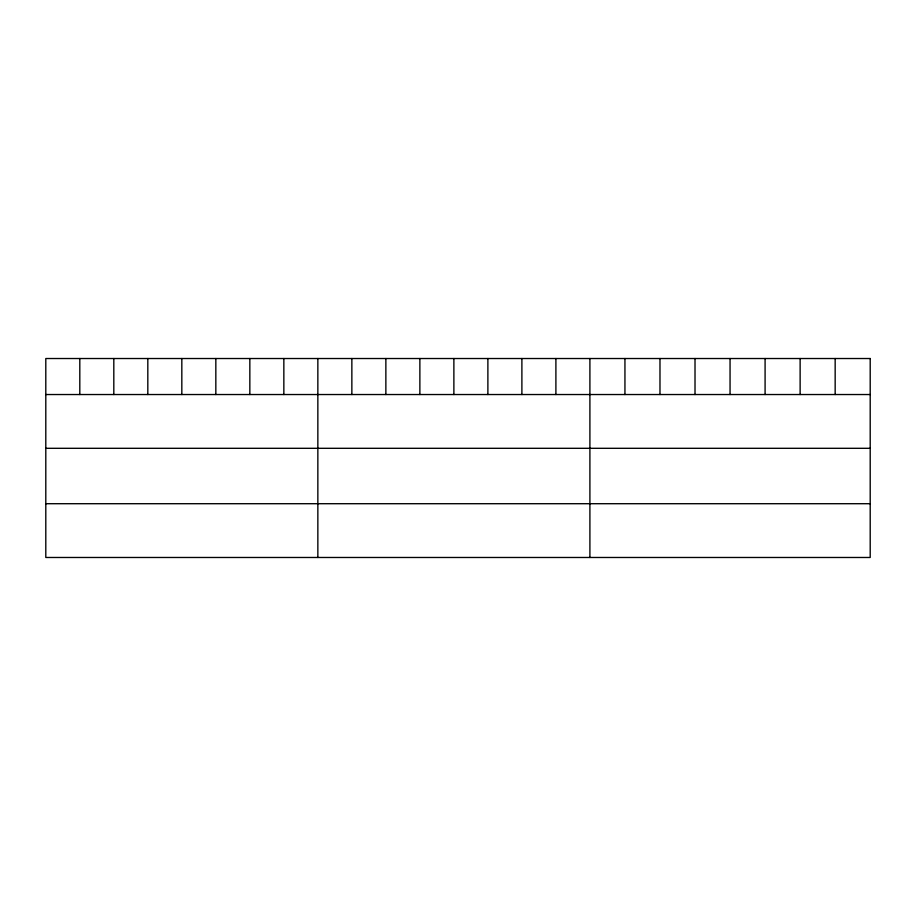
<?xml version="1.0" encoding="UTF-8"?>
<svg xmlns="http://www.w3.org/2000/svg" width="916" height="916" viewBox="0 0 916 916"><rect width="100%" height="100%" fill="white"/><g stroke="black" fill="none" stroke-linecap="round" stroke-linejoin="round"><path stroke-width="1.37" d="M45.8 394.533L870.2 394.533M45.8 448.302L870.2 448.302M45.8 503.708L870.2 503.708M835.163 358.522L835.163 394.533M800.126 358.522L800.126 394.533M765.089 358.522L765.089 394.533M730.052 358.522L730.052 394.533M695.015 358.522L695.015 394.533M659.978 358.522L659.978 394.533M624.941 358.522L624.941 394.533M589.904 358.522L589.904 557.478M555.898 358.522L555.898 394.533M521.891 358.522L521.891 394.533M487.885 358.522L487.885 394.533M453.878 358.522L453.878 394.533M419.871 358.522L419.871 394.533M385.865 358.522L385.865 394.533M351.858 358.522L351.858 394.533M317.852 358.522L317.852 557.478M283.846 358.522L283.846 394.533M249.839 358.522L249.839 394.533M215.833 358.522L215.833 394.533M181.826 358.522L181.826 394.533M147.82 358.522L147.82 394.533M113.813 358.522L113.813 394.533M79.806 358.522L79.806 394.533M870.2 358.522L45.8 358.522L45.8 557.478L870.2 557.478L870.2 358.522"/></g></svg>
